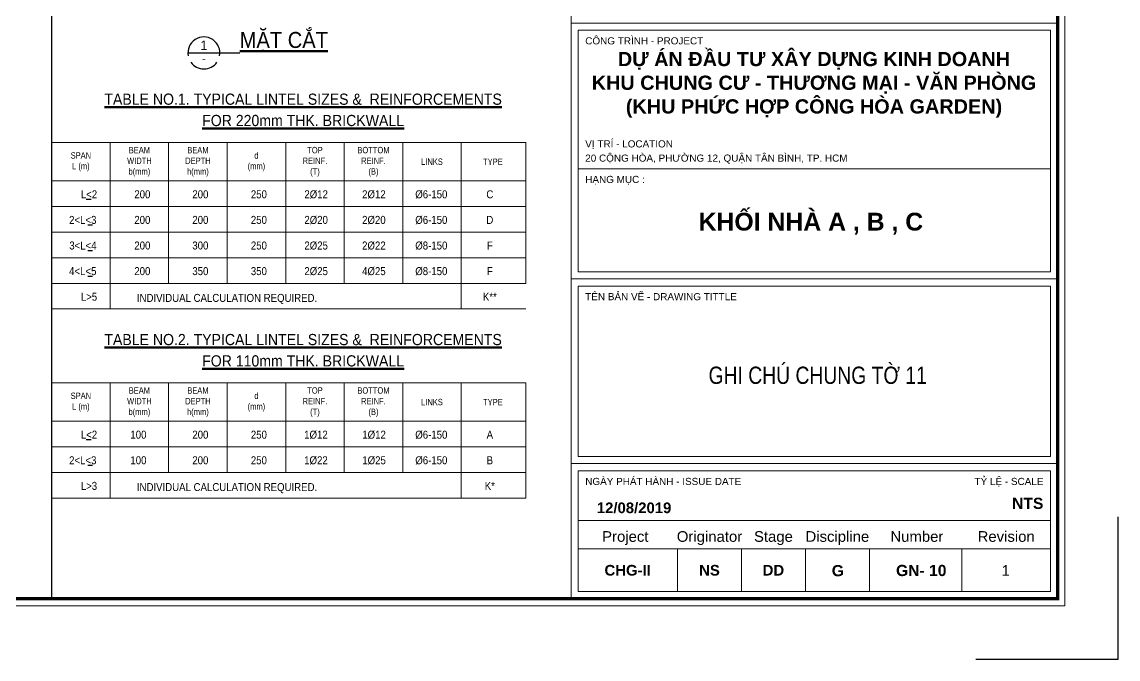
# Model space of a CAD drawing. Header units: millimetres. Extents: x -88960 to 836140, y 175458 to 320791.
# Drawn here: x 805283 to 836140, y 175458 to 193390 of the extents above; entities that cross this region are included whole.
import ezdxf
from ezdxf.enums import TextEntityAlignment as Align

# ---------------------------------------------------------------- set-up
doc = ezdxf.new("R2010")
doc.units = ezdxf.units.MM
doc.header["$LTSCALE"] = 1000
doc.layers.get('0').update_dxf_attribs({"linetype": 'CONTINUOUS'})
doc.layers.get('DEFPOINTS').update_dxf_attribs({"linetype": 'CONTINUOUS'})
for name, color, linetype, lineweight in [('Ap0202_T', 141, 'CONTINUOUS', 25), ('Ap0205_T', 253, 'CONTINUOUS', 50), ('Ap0311_H', 8, 'CONTINUOUS', 15), ('Ap0314_Kh', 253, 'CONTINUOUS', 15), ('Ap0402_Reinf.S', 6, 'CONTINUOUS', 35)]:
    doc.layers.add(name, color=color, linetype=linetype, lineweight=lineweight)
doc.styles.add('Ap_Vni-helve', font='VHELVEN_0.TTF', dxfattribs={"width": 0.8, "height": 1})
doc.styles.add('Arial - Bold', font='arialbd.ttf', dxfattribs={"height": 2.5})
doc.styles.add('CHG_XX_Khung ten$0$A1 BORDER$0$ARIAL', font='arial.ttf')
doc.styles.add('CHG_XX_Khung ten$0$A1 BORDER$0$Arial - Bold', font='arialbd.ttf', dxfattribs={"height": 2.5})
doc.styles.add('CHG_XX_Khung ten$0$arial', font='arial.ttf')
doc.styles.add('S-TEXT18', font='ISOCP.shx')
doc.styles.add('S-TEXT25', font='VN_VNI.shx', dxfattribs={"width": 0.85})
doc.styles.add('S-TEXT35', font='VHELVEN_0.TTF', dxfattribs={"width": 0.9})
doc.styles.add('S-TEXT50', font='VHELVEN_0.TTF', dxfattribs={"width": 0.9})

# ---------------------------------------------------------------- blocks, each defined once
blk = doc.blocks.new('TENBANVE100')
at = {"layer": 'Ap0314_Kh', "style": 'Ap_Vni-helve', "width": 0.8}
blk.add_attdef('TIENGANH100', text='', height=540, dxfattribs=at).set_placement((0, 507), align=Align.CENTER)
at = {"layer": 'Ap0314_Kh', "color": 243, "style": 'Ap_Vni-helve', "width": 0.8}
blk.add_attdef('TIENGVIET100', text='', height=540, dxfattribs=at).set_placement((0, -507), align=Align.CENTER)
blk = doc.blocks.new('CHG_XX_Khung ten')
for p, q in [((687, 577), (687, 17)), ((687, 179), (824, 179)), ((687, 107), (824, 107)), ((687, 55), (824, 55))]:
    blk.add_line(p, q)
at = {"linetype": 'Continuous'}
for p, q in [((689, 39), (822, 39)), ((716.98, 31), (716.98, 19)), ((734.98, 31), (734.98, 19)), ((752.98, 31), (752.98, 19)), ((770.98, 31), (770.98, 19)), ((797, 31), (797, 19))]:
    blk.add_line(p, q, dxfattribs=at)
blk.add_lwpolyline([(15, 579), (826, 579), (826, 15), (15, 15)], close=True)
at = {"color": 4, "linetype": 'Continuous', "const_width": 1}
blk.add_lwpolyline([(17, 577), (824, 577), (824, 17), (17, 17)], close=True, dxfattribs=at)
at = {"linetype": 'Continuous'}
for points in [[(689, 177), (822, 177), (822, 138), (689, 138)], [(689, 109), (822, 109), (822, 138), (689, 138)], [(689, 105), (822, 105), (822, 57), (689, 57)], [(689, 53), (822, 53), (822, 31), (689, 31)], [(822, 19), (689, 19), (689, 31), (822, 31)]]:
    blk.add_lwpolyline(points, close=True, dxfattribs=at)
at = {"layer": 'DEFPOINTS', "color": 1, "ltscale": 2}
blk.add_lwpolyline([(800.94, 0), (841, 0), (841, 40)], dxfattribs=at)
at = {"style": 'CHG_XX_Khung ten$0$A1 BORDER$0$ARIAL'}
for s, p in [('CÔNG TRÌNH - PROJECT', (691, 174)), ('VỊ TRÍ - LOCATION', (691, 145)), ('20 CỘNG HÒA, PHƯỜNG 12, QUẬN TÂN BÌNH, TP. HCM', (691, 141)), ('HẠNG MỤC :', (691, 135)), ('TÊN BẢN VẼ - DRAWING TITTLE', (691, 102)), ('NGÀY PHÁT HÀNH - ISSUE DATE', (691, 50))]:
    blk.add_text(s, height=2, dxfattribs=at).set_placement(p, align=Align.MIDDLE_LEFT)
blk.add_text('TỶ LỆ - SCALE', height=2, dxfattribs=at).set_placement((820, 50), align=Align.MIDDLE_RIGHT)
for s, style, p in [('12/08/2019', 'CHG_XX_Khung ten$0$A1 BORDER$0$Arial - Bold', (704.75, 42.57)), ('Project', 'CHG_XX_Khung ten$0$A1 BORDER$0$ARIAL', (702.28, 34.5)), ('Originator', 'CHG_XX_Khung ten$0$A1 BORDER$0$ARIAL', (725.98, 34.5)), ('Stage', 'CHG_XX_Khung ten$0$A1 BORDER$0$ARIAL', (743.98, 34.5)), ('Discipline', 'CHG_XX_Khung ten$0$A1 BORDER$0$ARIAL', (761.98, 34.5)), ('Number', 'CHG_XX_Khung ten$0$A1 BORDER$0$ARIAL', (784.37, 34.5)), ('Revision', 'CHG_XX_Khung ten$0$A1 BORDER$0$ARIAL', (809.5, 34.5)), ('CHG-II', 'CHG_XX_Khung ten$0$A1 BORDER$0$Arial - Bold', (702.94, 25)), ('NS', 'CHG_XX_Khung ten$0$A1 BORDER$0$Arial - Bold', (725.98, 25)), ('DD', 'CHG_XX_Khung ten$0$A1 BORDER$0$Arial - Bold', (743.98, 25)), ('1', 'CHG_XX_Khung ten$0$arial', (809.36, 24.93))]:
    blk.add_text(s, height=3, dxfattribs=dict(style=style)).set_placement(p, align=Align.MIDDLE_CENTER)
at = {"attachment_point": 2, "style": 'CHG_XX_Khung ten$0$A1 BORDER$0$Arial - Bold'}
for s, insert, char_height, width in [('DỰ ÁN ĐẦU TƯ XÂY DỰNG KINH DOANH\\PKHU CHUNG CƯ - THƯƠNG MẠI - VĂN PHÒNG\\P(KHU PHỨC HỢP CÔNG HÒA GARDEN)', (755.4, 170.88), 4, 159.8745), ('KHỐI NHÀ A , B , C', (754.52, 125.61), 5, 104.1229)]:
    blk.add_mtext(s, dxfattribs=dict(at, insert=insert, char_height=char_height, width=width))

msp = doc.modelspace()

# ---------------------------------------------------------------- linework, layer by layer
at = {"color": 0}
msp.add_line((809955.05558, 192515.98838), (811412.8772, 192515.98838), dxfattribs=at)
for start_param, end_param in [(6.1072769158, 9.600681106), (10.0373794861, 11.9537638429)]:
    msp.add_ellipse((810405.50558, 192515.98838), major_axis=(450.45, 0.00118), ratio=0.9999999985, start_param=start_param, end_param=end_param, dxfattribs=at)
at = {"layer": 'Ap0202_T'}
for p, q in [((806118.37197, 233157.86132), (806118.37197, 177157.91732)), ((807227.45602, 188390.31481), (807090.58883, 188390.31481)), ((807270.70064, 187669.59481), (807133.83345, 187669.59481)), ((807270.70064, 186948.87481), (807133.83345, 186948.87481)), ((807270.70064, 186228.15481), (807133.83345, 186228.15481)), ((807228.86403, 181625.08605), (807091.99684, 181625.08605)), ((807270.70064, 180904.36605), (807133.83345, 180904.36605))]:
    msp.add_line(p, q, dxfattribs=at)
at = {"layer": 'Ap0311_H'}
for p, q in [((806118.37196, 189996.50793), (806118.37196, 185311.82793)), ((819464.58861, 189996.50793), (806118.37196, 189996.50793)), ((807765.73196, 185311.82793), (807765.73196, 189996.50793)), ((809413.09196, 186032.54793), (809413.09196, 189996.50793)), ((811060.45196, 186032.54793), (811060.45196, 189996.50793)), ((812707.81196, 186032.54793), (812707.81196, 189996.50793)), ((814355.17196, 186032.54793), (814355.17196, 189996.50793)), ((816002.53196, 186032.54793), (816002.53196, 189996.50793)), ((817649.89196, 185311.82793), (817649.89196, 189996.50793)), ((817649.89196, 186032.54793), (817649.89196, 189996.50793)), ((819464.58861, 186032.54793), (819464.58861, 189996.50793)), ((819464.58861, 188915.42793), (806118.37196, 188915.42793)), ((819464.58861, 188194.70793), (806118.37196, 188194.70793)), ((819464.5886, 187473.98793), (806118.37196, 187473.98793)), ((819464.5886, 186753.26793), (806118.37196, 186753.26793)), ((819464.5886, 186032.54793), (806118.37196, 186032.54793)), ((806118.37196, 185311.82793), (819464.5886, 185311.82793)), ((806118.37196, 183231.27916), (806118.37196, 179988.03916)), ((819464.58859, 183231.27916), (806118.37196, 183231.27916)), ((807765.73196, 179988.03916), (807765.73196, 183231.27916)), ((809413.09196, 180708.75916), (809413.09196, 183231.27916)), ((811060.45196, 180708.75916), (811060.45196, 183231.27916)), ((812707.81196, 180708.75916), (812707.81196, 183231.27916)), ((814355.17196, 180708.75916), (814355.17196, 183231.27916)), ((816002.53196, 180708.75916), (816002.53196, 183231.27916)), ((817649.89196, 179988.03916), (817649.89196, 183231.27916)), ((819464.58859, 179988.03916), (819464.58859, 183231.27916)), ((819464.58858, 182150.19916), (806118.37196, 182150.19916)), ((819464.58858, 181429.47916), (806118.37196, 181429.47916)), ((819464.58858, 180708.75916), (806118.37196, 180708.75916)), ((806118.37196, 179988.03916), (819464.58858, 179988.03916))]:
    msp.add_line(p, q, dxfattribs=at)

# ---------------------------------------------------------------- block references
at = {"layer": 'Ap0402_Reinf.S'}
ref = msp.add_blockref('TENBANVE100', (827684.56576, 183659.65813), dxfattribs=dict(at, xscale=0.9009, yscale=0.9009, zscale=0.9009))
ref.add_attrib('TIENGVIET100', 'GHI CHUÙ CHUNG TÔØ 11', dxfattribs={"layer": 'Ap0314_Kh', "color": 243, "height": 486.486, "style": 'Ap_Vni-helve', "width": 0.8}).set_placement((827684.56576, 183202.64405), align=Align.CENTER)

# ---------------------------------------------------------------- texts
at = {"color": 1, "style": 'Arial - Bold'}
for s, p in [('NTS', (833597.56779, 179841.25707)), ('G', (828251.74202, 177946.46616)), ('GN- 10', (830599.12689, 177951.61417))]:
    msp.add_text(s, height=315.315, dxfattribs=at).set_placement(p, align=Align.MIDDLE_CENTER)
at = {"layer": 'Ap0202_T', "style": 'S-TEXT25', "width": 0.9}
for s, p in [('L<2', (807170.44439, 188539.03772)), ('200', (808672.96541, 188539.03772)), ('200', (810305.84666, 188539.03772)), ('250', (811953.20666, 188539.03772)), ('2%%C12', (813565.08139, 188539.03772)), ('2%%C12', (815190.63596, 188539.03772)), ('%%C6-150', (816807.73444, 188539.03772)), ('C', (818455.09444, 188539.03772)), ('2<L<3', (806995.49506, 187818.31772)), ('200', (808672.96541, 187818.31772)), ('200', (810305.84666, 187818.31772)), ('250', (811953.20666, 187818.31772)), ('2%%C20', (813565.08139, 187818.31772)), ('2%%C20', (815190.63596, 187818.31772)), ('%%C6-150', (816807.73444, 187818.31772)), ('D', (818455.09444, 187818.31772)), ('3<L<4', (807000.32131, 187097.59772)), ('200', (808672.96541, 187097.59772)), ('300', (810305.84666, 187097.59772)), ('250', (811953.20666, 187097.59772)), ('2%%C25', (813565.08139, 187097.59772)), ('2%%C22', (815190.63596, 187097.59772)), ('%%C8-150', (816807.73444, 187097.59772)), ('F', (818455.09444, 187097.59772)), ('4<L<5', (806995.49506, 186376.87772)), ('200', (808672.96541, 186376.87772)), ('350', (810305.84666, 186376.87772)), ('350', (811953.20666, 186376.87772)), ('2%%C25', (813565.08139, 186376.87772)), ('4%%C25', (815190.63596, 186376.87772)), ('%%C8-150', (816807.73444, 186376.87772)), ('F', (818455.09444, 186376.87772)), ('L>5', (807170.44439, 185656.15772)), ('K**', (818455.09444, 185656.15772)), ('L<2', (807170.44439, 181773.80896)), ('100', (808561.96166, 181773.80896)), ('200', (810305.84666, 181773.80896)), ('250', (811953.20666, 181773.80896)), ('1%%C12', (813559.75539, 181773.80896)), ('1%%C12', (815195.75598, 181773.80896)), ('%%C6-150', (816807.73444, 181773.80896)), ('A', (818455.09444, 181773.80896)), ('2<L<3', (806995.49506, 181053.08896)), ('100', (808561.96166, 181053.08896)), ('200', (810305.84666, 181053.08896)), ('250', (811953.20666, 181053.08896)), ('1%%C22', (813559.75539, 181053.08896)), ('1%%C25', (815195.75598, 181053.08896)), ('%%C6-150', (816807.73444, 181053.08896)), ('B', (818455.09444, 181053.08896)), ('L>3', (807170.44439, 180332.36896)), ('K*', (818455.09444, 180332.36896))]:
    msp.add_text(s, height=225.225, dxfattribs=at).set_placement(p, align=Align.MIDDLE_CENTER)
for p in [(808518.57689, 185510.32533), (808518.57689, 180186.53656)]:
    msp.add_text('INDIVIDUAL CALCULATION REQUIRED.', height=225.225, dxfattribs=at).set_placement(p)
at = {"layer": 'Ap0202_T', "char_height": 180.18, "attachment_point": 5, "style": 'S-TEXT25'}
for s, insert in [('BEAM\\PWIDTH\\Pb(mm)', (808589.41196, 189455.96793)), ('BEAM\\PDEPTH\\Ph(mm)', (810236.77196, 189455.96793)), ('TOP\\PREINF.\\P(T)', (813531.49196, 189455.96793)), ('BOTTOM\\PREINF.\\P(B)', (815178.85196, 189455.96793)), ('SPAN\\PL (m)', (806942.05196, 189455.96793)), ('d\\P(mm)', (811884.13196, 189455.96793)), ('LINKS', (816826.21196, 189455.96793)), ('TYPE', (818540.62466, 189455.96793)), ('BEAM\\PWIDTH\\Pb(mm)', (808589.41196, 182690.73916)), ('BEAM\\PDEPTH\\Ph(mm)', (810236.77196, 182690.73916)), ('TOP\\PREINF.\\P(T)', (813531.49196, 182690.73916)), ('BOTTOM\\PREINF.\\P(B)', (815178.85196, 182690.73916)), ('SPAN\\PL (m)', (806942.05196, 182690.73916)), ('d\\P(mm)', (811884.13196, 182690.73916)), ('LINKS', (816826.21196, 182690.73916)), ('TYPE', (818540.62466, 182690.73916))]:
    msp.add_mtext(s, dxfattribs=dict(at, insert=insert))
at = {"layer": 'Ap0202_T', "style": 'S-TEXT35', "width": 0.9}
msp.add_attdef('1', text='A', height=270.27, dxfattribs=at).set_placement((810405.50558, 192515.98838), align=Align.BOTTOM_CENTER)
at = {"layer": 'Ap0202_T', "style": 'S-TEXT18'}
msp.add_attdef('-', text='S-0001', height=180.18, dxfattribs=at).set_placement((810405.50558, 192437.15963), align=Align.TOP_CENTER)
at = {"layer": 'Ap0205_T', "ltscale": 100, "style": 'S-TEXT50', "width": 0.9}
msp.add_text('%%UMAËT CAÉT', height=450.45, dxfattribs=at).set_placement((811412.8772, 192657.66617))
at = {"layer": 'Ap0205_T', "style": 'S-TEXT50', "width": 0.9}
for s, p in [('%%UTABLE NO.1. TYPICAL LINTEL SIZES &  REINFORCEMENTS', (813198.04302, 191216.15458)), ('%%UFOR 220mm THK. BRICKWALL', (813198.04302, 190615.8932)), ('%%UTABLE NO.2. TYPICAL LINTEL SIZES &  REINFORCEMENTS', (813198.04302, 184450.92581)), ('%%UFOR 110mm THK. BRICKWALL', (813198.04302, 183850.66444))]:
    msp.add_text(s, height=315.315, dxfattribs=at).set_placement(p, align=Align.MIDDLE_CENTER)

# ---------------------------------------------------------------- next in the draw order: block references
at = {"layer": 'Ap0314_Kh', "xscale": 100, "yscale": 100, "zscale": 100}
msp.add_blockref('CHG_XX_Khung ten', (752040.40192, 175457.91904), dxfattribs=at)

doc.saveas('drawing.dxf')
